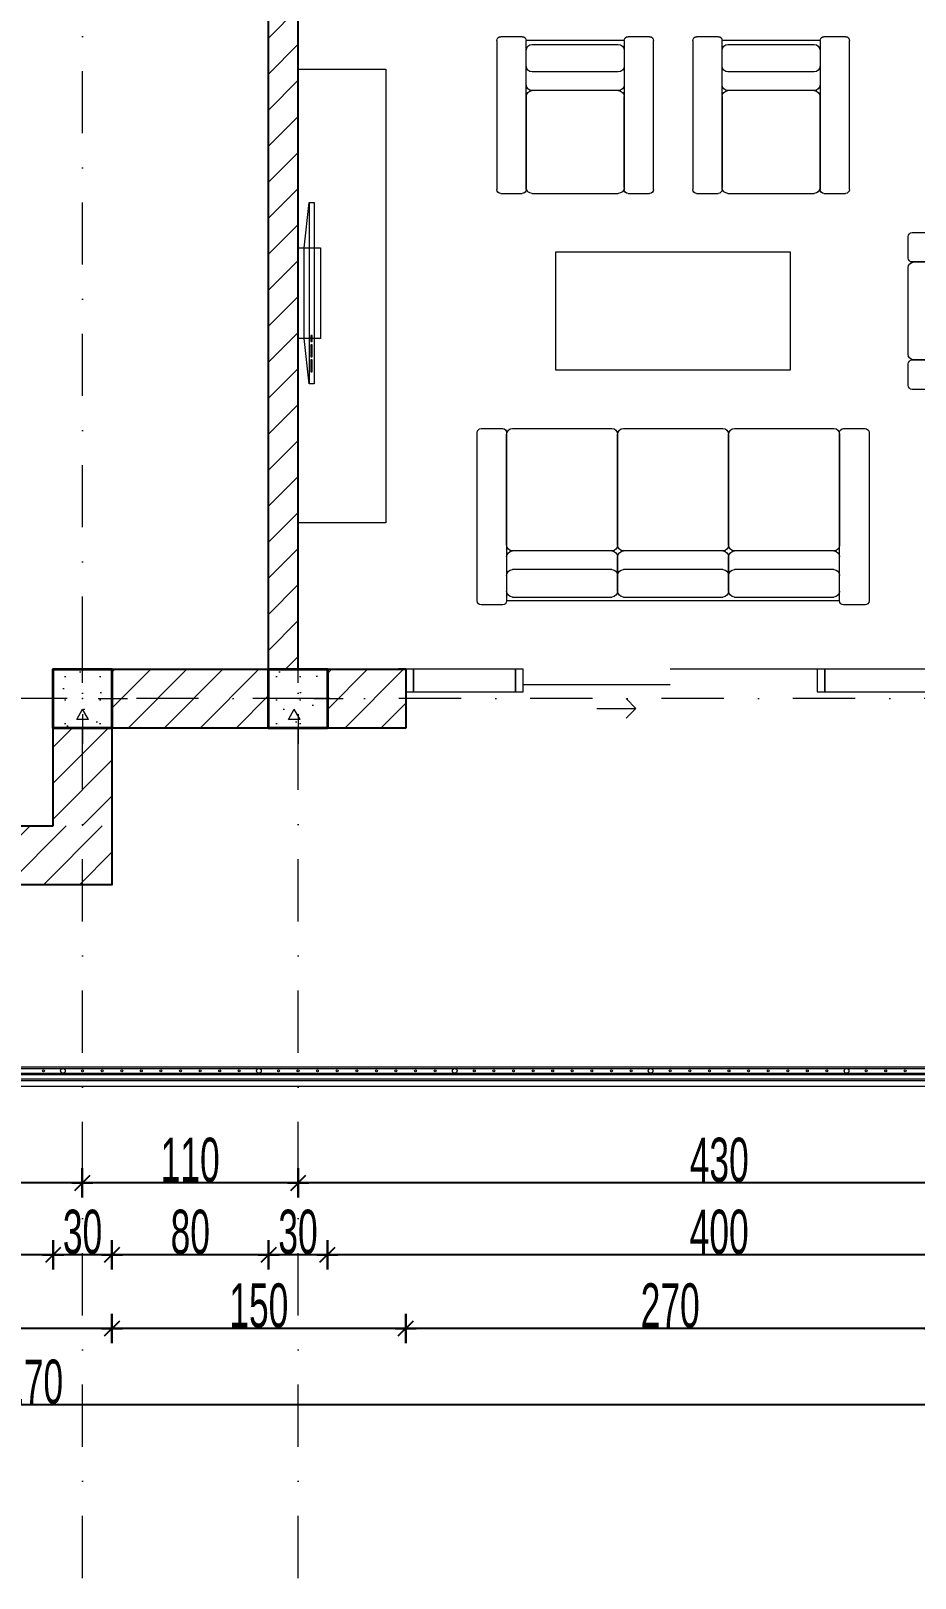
# Model space of a CAD drawing. Header units: millimetres. Extents: x -13678 to 175322, y 9978 to 39678.
# Drawn here: x 70626 to 75139, y 16818 to 24714 of the extents above; entities that cross this region are included whole.
import ezdxf

# ---------------------------------------------------------------- set-up
doc = ezdxf.new("R2010")
doc.units = ezdxf.units.MM
doc.header["$MEASUREMENT"] = 0
doc.set_wipeout_variables(frame=1)
doc.linetypes.add('Dot & Dashed', pattern=[670.277762, 317.5, -176.388889, 0, -176.388874])
doc.linetypes.add('Wipeout_Contour', pattern=[1000, 0, -1000])
doc.layers.get('Defpoints').update_dxf_attribs({"lineweight": 13})
for name, color, linetype, lineweight in [('New_Interior - Stair & Railing_Pen_No__11', 171, 'Continuous', 18), ('New_Structural - Bearing_Pen_No__20', 1, 'Continuous', 0), ('New_Structural - Bearing_Pen_No__27', 7, 'Continuous', 35)]:
    doc.layers.add(name, color=color, linetype=linetype, lineweight=lineweight)
doc.layers.add('New_MEP - Electrical', color=7, linetype='Continuous')
doc.layers.add('New_Structural - Bearing', color=7, linetype='Continuous')
for name, color, linetype, lineweight, true_color in [('New_MEP - Electrical_Pen_No__4', 7, 'Continuous', 20, 0x029e21), ('New_Structural - Bearing_Pen_No__168', 7, 'Continuous', 13, 0xfe847a), ('New_Structural - Bearing_Pen_No__169', 7, 'Continuous', 13, 0x68b353), ('New_Structural - Bearing_Pen_No__23', 7, 'Continuous', 20, 0xff6600), ('New_Structural - Bearing_Pen_No__28', 7, 'Continuous', 35, 0xa80f02), ('New_Structural - Bearing_Pen_No__3', 7, 'Continuous', 18, 0xff6600), ('New_Structural - Bearing_Pen_No__69', 7, 'Continuous', 20, 0x71cebe), ('New_Structural - Bearing_Pen_No__89', 7, 'Continuous', 20, 0x71cebe), ('Structural - Bearing_Pen_No__69', 7, 'Continuous', 13, 0x71cebe)]:
    doc.layers.add(name, color=color, linetype=linetype, lineweight=lineweight, true_color=true_color)
doc.styles.add('PLATEIA', font='CGSAPPS.shx', dxfattribs={"width": 0.6})
doc.dimstyles.new('100v', dxfattribs={"dimtxt": 225, "dimasz": 1, "dimexe": 0.18, "dimexo": 0.0625, "dimgap": 4, "dimtad": 1, "dimdec": 0, "dimlfac": 0.1, "dimzin": 12, "dimdsep": 46, "dimtxsty": 'PLATEIA', "dimblk": 'A$C321216CB', "dimcen": 0.09, "dimse1": 1, "dimse2": 1, "dimclrd": 256, "dimclrt": 256, "dimadec": 3, "dimazin": 0, "dimtfac": 1, "dimtdec": 0, "dimtix": 1, "dimtmove": 2, "dimatfit": 3, "dimldrblk": 'A$C321216CB', "dimfxl": 1, "dimtolj": 1, "dimtzin": 0, "dimlwd": -1, "dimarcsym": 0})
pattern_1 = [(45, (-3804.62, -5049.75), (-91.92388, 91.92388), [])]

# ---------------------------------------------------------------- blocks, each defined once
blk = doc.blocks.new('Sofa Layout 25[30]', base_point=(71647.9, 28635))
at = {"layer": 'New_MEP - Electrical_Pen_No__4', "color": 104, "linetype": 'Continuous', "lineweight": 20, "true_color": 0x029e21}
for p, q in [((71347.9, 28955), (71347.9, 29715)), ((71367.9, 29735), (71477.9, 29735)), ((71497.9, 29715), (71497.9, 28955)), ((71497.9, 29715), (71997.9, 29715)), ((71967.9, 29695), (71527.9, 29695)), ((71997.9, 28955), (71997.9, 29715)), ((72017.9, 29735), (72127.9, 29735)), ((72147.9, 29715), (72147.9, 28955)), ((72347.9, 28955), (72347.9, 29715)), ((72367.9, 29735), (72477.9, 29735)), ((72497.9, 29715), (72497.9, 28955)), ((72497.9, 29715), (72997.9, 29715)), ((72967.9, 29695), (72527.9, 29695)), ((72997.9, 28955), (72997.9, 29715)), ((73017.9, 29735), (73127.9, 29735)), ((73147.9, 29715), (73147.9, 28955)), ((71497.9, 29665), (71497.9, 29489.7)), ((71997.9, 29489.7), (71997.9, 29665)), ((72497.9, 29665), (72497.9, 29489.7)), ((72997.9, 29489.7), (72997.9, 29665)), ((71527.9, 29555), (71967.9, 29555)), ((72527.9, 29555), (72967.9, 29555)), ((71527.9, 29459.7), (71967.9, 29459.7)), ((71527.9, 29459.7), (71967.9, 29459.7)), ((72527.9, 29459.7), (72967.9, 29459.7)), ((72527.9, 29459.7), (72967.9, 29459.7)), ((71497.9, 28965), (71497.9, 29429.7)), ((71997.9, 29429.7), (71997.9, 28965)), ((72497.9, 28965), (72497.9, 29429.7)), ((72997.9, 29429.7), (72997.9, 28965)), ((71477.9, 28935), (71367.9, 28935)), ((71967.9, 28935), (71527.9, 28935)), ((72127.9, 28935), (72017.9, 28935)), ((72477.9, 28935), (72367.9, 28935)), ((72967.9, 28935), (72527.9, 28935)), ((73127.9, 28935), (73017.9, 28935)), ((70247.9, 28715), (70247.9, 28605)), ((71027.9, 28735), (70267.9, 28735)), ((71047.9, 28605), (71047.9, 28715)), ((70267.9, 28585), (71027.9, 28585)), ((70267.9, 28585), (70267.9, 28085)), ((70317.9, 28585), (70493.2, 28585)), ((71017.9, 28585), (70553.2, 28585)), ((70287.9, 28115), (70287.9, 28555)), ((70427.9, 28555), (70427.9, 28115)), ((70523.2, 28555), (70523.2, 28115)), ((70523.2, 28555), (70523.2, 28115)), ((71047.9, 28115), (71047.9, 28555)), ((70247.9, 28065), (70247.9, 27955)), ((71027.9, 28085), (70267.9, 28085)), ((70493.2, 28085), (70317.9, 28085)), ((70553.2, 28085), (71017.9, 28085)), ((71047.9, 27955), (71047.9, 28065)), ((70267.9, 27935), (71027.9, 27935)), ((71377.9, 27735), (71267.9, 27735)), ((71934.6, 27735), (71427.9, 27735)), ((72501.2, 27735), (71994.6, 27735)), ((73067.9, 27735), (72561.2, 27735)), ((73227.9, 27735), (73117.9, 27735)), ((71247.9, 27715), (71247.9, 26855)), ((71397.9, 26855), (71397.9, 27715)), ((71397.9, 27705), (71397.9, 27140.2)), ((71964.6, 27140.2), (71964.6, 27705)), ((71964.6, 27705), (71964.6, 27140.2)), ((72531.2, 27140.2), (72531.2, 27705)), ((72531.2, 27705), (72531.2, 27140.2)), ((73097.9, 27715), (73097.9, 26855)), ((73097.9, 27140.2), (73097.9, 27705)), ((73247.9, 26855), (73247.9, 27715)), ((71427.9, 27110.2), (71934.6, 27110.2)), ((71427.9, 27110.2), (71934.6, 27110.2)), ((71994.6, 27110.2), (72501.2, 27110.2)), ((71994.6, 27110.2), (72501.2, 27110.2)), ((72561.2, 27110.2), (73067.9, 27110.2)), ((72561.2, 27110.2), (73067.9, 27110.2)), ((71397.9, 26905), (71397.9, 27080.2)), ((71427.9, 27015), (71934.6, 27015)), ((71964.6, 27080.2), (71964.6, 26905)), ((71964.6, 26905), (71964.6, 27080.2)), ((71994.6, 27015), (72501.2, 27015)), ((72531.2, 27080.2), (72531.2, 26905)), ((72531.2, 26905), (72531.2, 27080.2)), ((72561.2, 27015), (73067.9, 27015)), ((73097.9, 27080.2), (73097.9, 26905)), ((71397.9, 26855), (73097.9, 26855)), ((71934.6, 26875), (71427.9, 26875)), ((72501.2, 26875), (71994.6, 26875)), ((73067.9, 26875), (72561.2, 26875)), ((71267.9, 26835), (71377.9, 26835)), ((73117.9, 26835), (73227.9, 26835))]:
    blk.add_line(p, q, dxfattribs=at)
at = {"layer": 'New_MEP - Electrical_Pen_No__4', "color": 104, "linetype": 'Continuous', "lineweight": 20, "true_color": 0x029e21, "flags": 128}
blk.add_lwpolyline([(71647.9, 28635), (72847.9, 28635), (72847.9, 28035), (71647.9, 28035)], close=True, dxfattribs=at)
at = {"layer": 'New_MEP - Electrical_Pen_No__4', "color": 104, "linetype": 'Continuous', "lineweight": 20, "true_color": 0x029e21}
for centre, radius, start, end in [((71367.9, 29715), 20, 90, 180), ((71477.9, 29715), 20, 0, 90), ((71527.9, 29665), 30, 90, 180), ((71967.9, 29665), 30, 0, 90), ((72017.9, 29715), 20, 90, 180), ((72127.9, 29715), 20, 0, 90), ((72367.9, 29715), 20, 90, 180), ((72477.9, 29715), 20, 0, 90), ((72527.9, 29665), 30, 90, 180), ((72967.9, 29665), 30, 0, 90), ((73017.9, 29715), 20, 90, 180), ((73127.9, 29715), 20, 0, 90), ((71527.9, 29585), 30, 180, 270), ((71967.9, 29585), 30, 270, 0), ((72527.9, 29585), 30, 180, 270), ((72967.9, 29585), 30, 270, 0), ((71527.9, 29489.7), 30, 180, 270), ((71527.9, 29429.7), 30, 90, 180), ((71967.9, 29489.7), 30, 270, 0), ((71967.9, 29429.7), 30, 0, 90), ((72527.9, 29489.7), 30, 180, 270), ((72527.9, 29429.7), 30, 90, 180), ((72967.9, 29489.7), 30, 270, 0), ((72967.9, 29429.7), 30, 0, 90), ((71367.9, 28955), 20, 180, 270), ((71477.9, 28955), 20, 270, 0), ((71527.9, 28965), 30, 180, 270), ((71967.9, 28965), 30, 270, 0), ((72017.9, 28955), 20, 180, 270), ((72127.9, 28955), 20, 270, 0), ((72367.9, 28955), 20, 180, 270), ((72477.9, 28955), 20, 270, 0), ((72527.9, 28965), 30, 180, 270), ((72967.9, 28965), 30, 270, 0), ((73017.9, 28955), 20, 180, 270), ((73127.9, 28955), 20, 270, 0), ((70267.9, 28715), 20, 90, 180), ((71027.9, 28715), 20, 0, 90), ((70267.9, 28605), 20, 180, 270), ((70317.9, 28555), 30, 90, 180), ((70397.9, 28555), 30, 0, 90), ((70493.2, 28555), 30, 0, 90), ((70553.2, 28555), 30, 90, 180), ((71017.9, 28555), 30, 0, 90), ((71027.9, 28605), 20, 270, 0), ((70317.9, 28115), 30, 180, 270), ((70397.9, 28115), 30, 270, 0), ((70493.2, 28115), 30, 270, 0), ((70553.2, 28115), 30, 180, 270), ((71017.9, 28115), 30, 270, 0), ((70267.9, 28065), 20, 90, 180), ((71027.9, 28065), 20, 0, 90), ((70267.9, 27955), 20, 180, 270), ((71027.9, 27955), 20, 270, 0), ((71267.9, 27715), 20, 90, 180), ((71377.9, 27715), 20, 0, 90), ((71427.9, 27705), 30, 90, 180), ((71934.6, 27705), 30, 0, 90), ((71994.6, 27705), 30, 90, 180), ((72501.2, 27705), 30, 0, 90), ((72561.2, 27705), 30, 90, 180), ((73067.9, 27705), 30, 0, 90), ((73117.9, 27715), 20, 90, 180), ((73227.9, 27715), 20, 0, 90), ((71427.9, 27140.2), 30, 180, 270), ((71427.9, 27080.2), 30, 90, 180), ((71934.6, 27140.2), 30, 270, 0), ((71934.6, 27080.2), 30, 0, 90), ((71994.6, 27140.2), 30, 180, 270), ((71994.6, 27080.2), 30, 90, 180), ((72501.2, 27140.2), 30, 270, 0), ((72501.2, 27080.2), 30, 0, 90), ((72561.2, 27140.2), 30, 180, 270), ((72561.2, 27080.2), 30, 90, 180), ((73067.9, 27140.2), 30, 270, 0), ((73067.9, 27080.2), 30, 0, 90), ((71427.9, 26985), 30, 90, 180), ((71934.6, 26985), 30, 0, 90), ((71994.6, 26985), 30, 90, 180), ((72501.2, 26985), 30, 0, 90), ((72561.2, 26985), 30, 90, 180), ((73067.9, 26985), 30, 0, 90), ((71267.9, 26855), 20, 180, 270), ((71377.9, 26855), 20, 270, 0), ((71427.9, 26905), 30, 180, 270), ((71934.6, 26905), 30, 270, 0), ((71994.6, 26905), 30, 180, 270), ((72501.2, 26905), 30, 270, 0), ((72561.2, 26905), 30, 180, 270), ((73067.9, 26905), 30, 270, 0), ((73117.9, 26855), 20, 180, 270), ((73227.9, 26855), 20, 270, 0)]:
    blk.add_arc(centre, radius, start, end, dxfattribs=at)
blk = doc.blocks.new('Coffee Table 05 25[31]', base_point=(73943.7, 29568.9))
at = {"layer": 'New_MEP - Electrical_Pen_No__4', "color": 104, "linetype": 'Continuous', "lineweight": 20, "true_color": 0x029e21, "flags": 128}
blk.add_lwpolyline([(73943.7, 29568.9), (73943.7, 27253.3), (74393.7, 27253.3), (74393.7, 29568.9)], close=True, dxfattribs=at)
blk = doc.blocks.new('Flat Panel TV 25[32]', base_point=(74310.9, 28887.9))
at = {"layer": 'New_MEP - Electrical_Pen_No__4', "color": 104, "linetype": 'Continuous', "lineweight": 20, "true_color": 0x029e21}
for p, q in [((74335.9, 28887.9), (74335.9, 27962.4)), ((74320.9, 28178.3), (74320.9, 28209.2)), ((74320.9, 28209.2), (74327.1, 28209.2)), ((74327.1, 28209.2), (74327.1, 28178.3)), ((74327.1, 28178.3), (74320.9, 28178.3)), ((74320.9, 28101.2), (74320.9, 28162.9)), ((74320.9, 28162.9), (74327.1, 28162.9)), ((74327.1, 28162.9), (74327.1, 28101.2)), ((74327.1, 28101.2), (74320.9, 28101.2)), ((74320.9, 28024.1), (74320.9, 28085.8)), ((74320.9, 28085.8), (74327.1, 28085.8)), ((74327.1, 28085.8), (74327.1, 28024.1)), ((74327.1, 28024.1), (74320.9, 28024.1))]:
    blk.add_line(p, q, dxfattribs=at)
at = {"layer": 'New_MEP - Electrical_Pen_No__4', "color": 104, "linetype": 'Continuous', "lineweight": 20, "true_color": 0x029e21, "flags": 128}
for points in [[(74310.9, 28887.9), (74310.9, 27962.4), (74335.9, 27962.4), (74360.9, 28193.8), (74360.9, 28656.5), (74335.9, 28887.9)], [(74278, 28656.5), (74278, 28193.8), (74393.7, 28193.8), (74393.7, 28656.5)]]:
    blk.add_lwpolyline(points, close=True, dxfattribs=at)
blk = doc.blocks.new('A$C321216CB')
for p, q in [((-53.8, 0), (53.8, 0)), ((-38.1, -38.1), (38.1, 38.1)), ((0, -75.3), (0, 75.3))]:
    blk.add_line(p, q)
blk = doc.blocks.new('*D604')
at = {"transparency": 16777216}
blk.add_line((76288.1, 18835.1), (71990.7, 18835.1), dxfattribs=at)
at = {"layer": 'Defpoints', "color": 0, "transparency": 16777216}
for p in [(71989.7, 18988.3), (71989.7, 18835.1), (76289.1, 18487.1)]:
    blk.add_point(p, dxfattribs=at)
at = {"transparency": 16777216, "rotation": 180}
blk.add_blockref('A$C321216CB', (71989.7, 18835.1), dxfattribs=at)
at = {"transparency": 16777216}
blk.add_blockref('A$C321216CB', (76289.1, 18835.1), dxfattribs=at)
at = {"transparency": 16777216, "insert": (74139.4, 18951.6), "char_height": 225, "attachment_point": 5, "style": 'PLATEIA'}
blk.add_mtext('\\A1;430', dxfattribs=at)
blk = doc.blocks.new('*D605')
at = {"transparency": 16777216}
blk.add_line((70886.7, 18835.1), (64890.1, 18835.1), dxfattribs=at)
at = {"layer": 'Defpoints', "color": 0, "transparency": 16777216}
for p in [(70887.7, 20152), (64889.1, 18835.1), (64889.1, 18487.1)]:
    blk.add_point(p, dxfattribs=at)
at = {"transparency": 16777216, "rotation": 180}
blk.add_blockref('A$C321216CB', (64889.1, 18835.1), dxfattribs=at)
at = {"transparency": 16777216}
blk.add_blockref('A$C321216CB', (70887.7, 18835.1), dxfattribs=at)
at = {"transparency": 16777216, "insert": (67888.4, 18951.6), "char_height": 225, "attachment_point": 5, "style": 'PLATEIA'}
blk.add_mtext('\\A1;600', dxfattribs=at)
blk = doc.blocks.new('*D607')
at = {"transparency": 16777216}
blk.add_line((76138.1, 18467.7), (72140.1, 18467.7), dxfattribs=at)
at = {"layer": 'Defpoints', "color": 0, "transparency": 16777216}
for p in [(72139.1, 21156.6), (76139.1, 19520.4), (72139.1, 18467.7)]:
    blk.add_point(p, dxfattribs=at)
at = {"transparency": 16777216, "rotation": 180}
blk.add_blockref('A$C321216CB', (72139.1, 18467.7), dxfattribs=at)
at = {"transparency": 16777216}
blk.add_blockref('A$C321216CB', (76139.1, 18467.7), dxfattribs=at)
at = {"transparency": 16777216, "insert": (74139.1, 18584.2), "char_height": 225, "attachment_point": 5, "style": 'PLATEIA'}
blk.add_mtext('\\A1;400', dxfattribs=at)
blk = doc.blocks.new('*D608')
at = {"transparency": 16777216}
blk.add_line((72138.1, 18467.7), (71840.1, 18467.7), dxfattribs=at)
at = {"layer": 'Defpoints', "color": 0, "transparency": 16777216}
for p in [(71839.1, 21156.6), (72139.1, 21156.6), (71839.1, 18467.7)]:
    blk.add_point(p, dxfattribs=at)
at = {"transparency": 16777216, "rotation": 180}
blk.add_blockref('A$C321216CB', (71839.1, 18467.7), dxfattribs=at)
at = {"transparency": 16777216}
blk.add_blockref('A$C321216CB', (72139.1, 18467.7), dxfattribs=at)
at = {"transparency": 16777216, "insert": (71989.1, 18584.2), "char_height": 225, "attachment_point": 5, "style": 'PLATEIA'}
blk.add_mtext('\\A1;30', dxfattribs=at)
blk = doc.blocks.new('*D609')
at = {"transparency": 16777216}
blk.add_line((70738.1, 18467.7), (66140.1, 18467.7), dxfattribs=at)
at = {"layer": 'Defpoints', "color": 0, "transparency": 16777216}
for p in [(66139.1, 21156.6), (70739.1, 20816.7), (66139.1, 18467.7)]:
    blk.add_point(p, dxfattribs=at)
at = {"transparency": 16777216, "rotation": 180}
blk.add_blockref('A$C321216CB', (66139.1, 18467.7), dxfattribs=at)
at = {"transparency": 16777216}
blk.add_blockref('A$C321216CB', (70739.1, 18467.7), dxfattribs=at)
at = {"transparency": 16777216, "insert": (68439.1, 18584.2), "char_height": 225, "attachment_point": 5, "style": 'PLATEIA'}
blk.add_mtext('\\A1;460', dxfattribs=at)
blk = doc.blocks.new('*D612')
at = {"transparency": 16777216}
blk.add_line((75238.1, 18091.8), (72540.1, 18091.8), dxfattribs=at)
at = {"layer": 'Defpoints', "color": 0, "transparency": 16777216}
for p in [(72539.1, 21156.6), (75239.1, 21156.6), (72539.1, 18091.8)]:
    blk.add_point(p, dxfattribs=at)
at = {"transparency": 16777216, "rotation": 180}
blk.add_blockref('A$C321216CB', (72539.1, 18091.8), dxfattribs=at)
at = {"transparency": 16777216}
blk.add_blockref('A$C321216CB', (75239.1, 18091.8), dxfattribs=at)
at = {"transparency": 16777216, "insert": (73889.1, 18208.3), "char_height": 225, "attachment_point": 5, "style": 'PLATEIA'}
blk.add_mtext('\\A1;270', dxfattribs=at)
blk = doc.blocks.new('*D613')
at = {"transparency": 16777216}
blk.add_line((72538.1, 18091.8), (71040.1, 18091.8), dxfattribs=at)
at = {"layer": 'Defpoints', "color": 0, "transparency": 16777216}
for p in [(72539.1, 21156.6), (71039.1, 20356.6), (71039.1, 18091.8)]:
    blk.add_point(p, dxfattribs=at)
at = {"transparency": 16777216, "rotation": 180}
blk.add_blockref('A$C321216CB', (71039.1, 18091.8), dxfattribs=at)
at = {"transparency": 16777216}
blk.add_blockref('A$C321216CB', (72539.1, 18091.8), dxfattribs=at)
at = {"transparency": 16777216, "insert": (71789.1, 18208.3), "char_height": 225, "attachment_point": 5, "style": 'PLATEIA'}
blk.add_mtext('\\A1;150', dxfattribs=at)
blk = doc.blocks.new('*D616')
at = {"transparency": 16777216}
blk.add_line((76438.1, 17702.7), (64740.1, 17702.7), dxfattribs=at)
at = {"layer": 'Defpoints', "color": 0, "transparency": 16777216}
for p in [(76439.1, 21156.6), (64739.1, 19520.4), (64739.1, 17702.7)]:
    blk.add_point(p, dxfattribs=at)
at = {"transparency": 16777216, "rotation": 180}
blk.add_blockref('A$C321216CB', (64739.1, 17702.7), dxfattribs=at)
at = {"transparency": 16777216}
blk.add_blockref('A$C321216CB', (76439.1, 17702.7), dxfattribs=at)
at = {"transparency": 16777216, "insert": (70589.1, 17819.2), "char_height": 225, "attachment_point": 5, "style": 'PLATEIA'}
blk.add_mtext('\\A1;1170', dxfattribs=at)
blk = doc.blocks.new('*D698')
at = {"transparency": 16777216}
blk.add_line((71038.1, 18091.8), (69440.1, 18091.8), dxfattribs=at)
at = {"layer": 'Defpoints', "color": 0, "transparency": 16777216}
for p in [(69439.1, 20449.1), (71039.1, 20356.6), (69439.1, 18091.8)]:
    blk.add_point(p, dxfattribs=at)
at = {"transparency": 16777216, "rotation": 180}
blk.add_blockref('A$C321216CB', (69439.1, 18091.8), dxfattribs=at)
at = {"transparency": 16777216}
blk.add_blockref('A$C321216CB', (71039.1, 18091.8), dxfattribs=at)
at = {"transparency": 16777216, "insert": (70239.1, 18208.3), "char_height": 225, "attachment_point": 5, "style": 'PLATEIA'}
blk.add_mtext('\\A1;160', dxfattribs=at)
blk = doc.blocks.new('Column_1', base_point=(2559.6, 13376.8))
at = {"color": 254, "linetype": 'Wipeout_Contour', "lineweight": 0, "ltscale": 54481.227726}
blk.add_wipeout([(2409.6, 13226.8), (2709.6, 13226.8), (2709.6, 13526.8), (2409.6, 13526.8)], dxfattribs=at).dxf.layer = 'New_Structural - Bearing'
at = {"layer": 'New_Structural - Bearing_Pen_No__169', "linetype": 'Continuous', "lineweight": 13, "true_color": 0x68b353}
h = blk.add_hatch(dxfattribs=at)
h.set_pattern_fill('STRUCTURAL_CONCRETE', color=85, style=0, pattern_type=2)
h.set_pattern_definition([(0, (0, 0), (0, 623.538), [60, -300]), (0, (180, 311.8), (0, 623.538), [60, -300]), (60, (0, 0), (-540, 311.77), [60, -300]), (60, (360, 0), (-540, 311.77), [60, -300]), (120, (60, 0), (540, 311.77), [60, -300]), (120, (420, 0), (540, 311.77), [60, -300]), (0, (0, 60), (0, 120), [0, -120, 0, -180]), (45, (60, 60), (-84.8528, 84.8528), [0, -90, 0, -150])])
h.paths.add_polyline_path([(2409.6, 13226.8), (2709.6, 13226.8), (2709.6, 13526.8), (2409.6, 13526.8)])
at = {"layer": 'New_Structural - Bearing_Pen_No__20', "color": 1, "linetype": 'Continuous', "lineweight": 0}
for p, q in [((2559.6, 13456.8), (2559.6, 13606.8)), ((2479.6, 13376.8), (2329.6, 13376.8)), ((2639.6, 13376.8), (2789.6, 13376.8)), ((2559.6, 13296.8), (2559.6, 13146.8))]:
    blk.add_line(p, q, dxfattribs=at)
blk.add_point((2559.6, 13376.8), dxfattribs=at)
at = {"layer": 'New_Structural - Bearing_Pen_No__28', "color": 14, "linetype": 'Continuous', "lineweight": 35, "true_color": 0xa80f02, "flags": 128}
blk.add_lwpolyline([(2409.6, 13226.8), (2709.6, 13226.8), (2709.6, 13526.8), (2409.6, 13526.8)], close=True, dxfattribs=at)
blk = doc.blocks.new('*D631')
at = {"transparency": 16777216}
blk.add_line((71988.7, 18835.1), (70888.7, 18835.1), dxfattribs=at)
at = {"layer": 'Defpoints', "color": 0, "transparency": 16777216}
for p in [(70887.7, 20152), (71989.7, 18988.3), (70887.7, 18835.1)]:
    blk.add_point(p, dxfattribs=at)
at = {"transparency": 16777216, "rotation": 180}
blk.add_blockref('A$C321216CB', (70887.7, 18835.1), dxfattribs=at)
at = {"transparency": 16777216}
blk.add_blockref('A$C321216CB', (71989.7, 18835.1), dxfattribs=at)
at = {"transparency": 16777216, "insert": (71438.7, 18951.6), "char_height": 225, "attachment_point": 5, "style": 'PLATEIA'}
blk.add_mtext('\\A1;110', dxfattribs=at)
blk = doc.blocks.new('*D632')
at = {"transparency": 16777216}
blk.add_line((71838.1, 18467.7), (71040.1, 18467.7), dxfattribs=at)
at = {"layer": 'Defpoints', "color": 0, "transparency": 16777216}
for p in [(71039.1, 21156.6), (71839.1, 21156.6), (71039.1, 18467.7)]:
    blk.add_point(p, dxfattribs=at)
at = {"transparency": 16777216, "rotation": 180}
blk.add_blockref('A$C321216CB', (71039.1, 18467.7), dxfattribs=at)
at = {"transparency": 16777216}
blk.add_blockref('A$C321216CB', (71839.1, 18467.7), dxfattribs=at)
at = {"transparency": 16777216, "insert": (71439.1, 18584.2), "char_height": 225, "attachment_point": 5, "style": 'PLATEIA'}
blk.add_mtext('\\A1;80', dxfattribs=at)
blk = doc.blocks.new('*D701')
at = {"transparency": 16777216}
blk.add_line((71038.1, 18467.7), (70740.1, 18467.7), dxfattribs=at)
at = {"layer": 'Defpoints', "color": 0, "transparency": 16777216}
for p in [(71039.1, 21156.6), (70739.1, 21038.4), (70739.1, 18467.7)]:
    blk.add_point(p, dxfattribs=at)
at = {"transparency": 16777216, "rotation": 180}
blk.add_blockref('A$C321216CB', (70739.1, 18467.7), dxfattribs=at)
at = {"transparency": 16777216}
blk.add_blockref('A$C321216CB', (71039.1, 18467.7), dxfattribs=at)
at = {"transparency": 16777216, "insert": (70889.1, 18584.2), "char_height": 225, "attachment_point": 5, "style": 'PLATEIA'}
blk.add_mtext('\\A1;30', dxfattribs=at)

msp = doc.modelspace()

# ---------------------------------------------------------------- hatches: boundary and pattern name
at = {"layer": 'New_Structural - Bearing_Pen_No__168', "linetype": 'Continuous', "lineweight": 13, "true_color": 0xfe847a}
h = msp.add_hatch(dxfattribs=at)
h.set_pattern_fill('COMMON_BRICK', color=11, style=0, pattern_type=2)
h.set_pattern_definition([(45, (-4403.59, -5049.75), (-91.92388, 91.92388), [])])
h.paths.add_polyline_path([(71988.1, 21456.6), (71838.1, 21456.6), (71838.1, 25229), (71988.1, 25229)])
h = msp.add_hatch(dxfattribs=at)
h.set_pattern_fill('COMMON_BRICK', color=11, style=0, pattern_type=2)
h.set_pattern_definition(pattern_1)
h.paths.add_polyline_path([(71044.1, 21456.6), (71839.1, 21456.6), (71839.1, 21156.6), (71044.1, 21156.6)])
h = msp.add_hatch(dxfattribs=at)
h.set_pattern_fill('COMMON_BRICK', color=11, style=0, pattern_type=2)
h.set_pattern_definition([(45, (-3354.62, -5049.75), (-91.92388, 91.92388), [])])
h.paths.add_polyline_path([(70739.1, 20656.6), (70739.1, 21156.6), (71039.1, 21156.6), (71039.1, 20656.6)])
h = msp.add_hatch(dxfattribs=at)
h.set_pattern_fill('COMMON_BRICK', color=11, style=0, pattern_type=2)
h.set_pattern_definition(pattern_1)
h.paths.add_polyline_path([(71039.1, 20656.6), (71039.1, 20356.6), (69439.1, 20356.6), (69439.1, 20656.6)])

# ---------------------------------------------------------------- linework, layer by layer
at = {"layer": 'New_Interior - Stair & Railing_Pen_No__11', "color": 171, "linetype": 'Continuous', "lineweight": 18}
for p, q in [((64855.1, 19426.6), (78148, 19426.6)), ((64795.1, 19366.6), (78208, 19366.6)), ((64855.1, 19419.1), (78148, 19419.1)), ((78148, 19394.1), (64855.1, 19394.1)), ((78148, 19386.6), (64855.1, 19386.6)), ((78208, 19326.6), (64795.1, 19326.6))]:
    msp.add_line(p, q, dxfattribs=at)
for points in [[(70689.1, 19411.6, -1), (70689.1, 19401.6, -1)], [(70789.1, 19418.6, -1), (70789.1, 19394.6, -1)], [(70889.1, 19411.6, -1), (70889.1, 19401.6, -1)], [(70989.1, 19411.6, -1), (70989.1, 19401.6, -1)], [(71089.1, 19411.6, -1), (71089.1, 19401.6, -1)], [(71189.1, 19411.6, -1), (71189.1, 19401.6, -1)], [(71289.1, 19411.6, -1), (71289.1, 19401.6, -1)], [(71389.1, 19411.6, -1), (71389.1, 19401.6, -1)], [(71489.1, 19411.6, -1), (71489.1, 19401.6, -1)], [(71589.1, 19411.6, -1), (71589.1, 19401.6, -1)], [(71689.1, 19411.6, -1), (71689.1, 19401.6, -1)], [(71789.1, 19418.6, -1), (71789.1, 19394.6, -1)], [(71889.1, 19411.6, -1), (71889.1, 19401.6, -1)], [(71989.1, 19411.6, -1), (71989.1, 19401.6, -1)], [(72089.1, 19411.6, -1), (72089.1, 19401.6, -1)], [(72189.1, 19411.6, -1), (72189.1, 19401.6, -1)], [(72289.1, 19411.6, -1), (72289.1, 19401.6, -1)], [(72389.1, 19411.6, -1), (72389.1, 19401.6, -1)], [(72489.1, 19411.6, -1), (72489.1, 19401.6, -1)], [(72589.1, 19411.6, -1), (72589.1, 19401.6, -1)], [(72689.1, 19411.6, -1), (72689.1, 19401.6, -1)], [(72789.1, 19418.6, -1), (72789.1, 19394.6, -1)], [(72889.1, 19411.6, -1), (72889.1, 19401.6, -1)], [(72989.1, 19411.6, -1), (72989.1, 19401.6, -1)], [(73089.1, 19411.6, -1), (73089.1, 19401.6, -1)], [(73189.1, 19411.6, -1), (73189.1, 19401.6, -1)], [(73289.1, 19411.6, -1), (73289.1, 19401.6, -1)], [(73389.1, 19411.6, -1), (73389.1, 19401.6, -1)], [(73489.1, 19411.6, -1), (73489.1, 19401.6, -1)], [(73589.1, 19411.6, -1), (73589.1, 19401.6, -1)], [(73689.1, 19411.6, -1), (73689.1, 19401.6, -1)], [(73789.1, 19418.6, -1), (73789.1, 19394.6, -1)], [(73889.1, 19411.6, -1), (73889.1, 19401.6, -1)], [(73989.1, 19411.6, -1), (73989.1, 19401.6, -1)], [(74089.1, 19411.6, -1), (74089.1, 19401.6, -1)], [(74189.1, 19411.6, -1), (74189.1, 19401.6, -1)], [(74289.1, 19411.6, -1), (74289.1, 19401.6, -1)], [(74389.1, 19411.6, -1), (74389.1, 19401.6, -1)], [(74489.1, 19411.6, -1), (74489.1, 19401.6, -1)], [(74589.1, 19411.6, -1), (74589.1, 19401.6, -1)], [(74689.1, 19411.6, -1), (74689.1, 19401.6, -1)], [(74789.1, 19418.6, -1), (74789.1, 19394.6, -1)], [(74889.1, 19411.6, -1), (74889.1, 19401.6, -1)], [(74989.1, 19411.6, -1), (74989.1, 19401.6, -1)], [(75089.1, 19411.6, -1), (75089.1, 19401.6, -1)]]:
    msp.add_lwpolyline(points, format="xyb", close=True, dxfattribs=at)
at = {"layer": 'New_Structural - Bearing_Pen_No__23', "color": 30, "linetype": 'Continuous', "lineweight": 20, "true_color": 0xff6600}
for p, q in [((72579.1, 21456.6), (72539.1, 21456.6)), ((72539.1, 21456.6), (72539.1, 21341.6)), ((72579.1, 21341.6), (72579.1, 21456.6)), ((73139.1, 21456.6), (73099.1, 21456.6)), ((73099.1, 21456.6), (73099.1, 21341.6)), ((73139.1, 21341.6), (73139.1, 21456.6)), ((74679.1, 21456.6), (74639.1, 21456.6)), ((74639.1, 21456.6), (74639.1, 21341.6)), ((74679.1, 21341.6), (74679.1, 21456.6)), ((72539.1, 21341.6), (72579.1, 21341.6)), ((73099.1, 21341.6), (73139.1, 21341.6)), ((74639.1, 21341.6), (74679.1, 21341.6))]:
    msp.add_line(p, q, dxfattribs=at)
for points in [[(72579.1, 21341.6), (73099.1, 21341.6), (73099.1, 21456.6), (72579.1, 21456.6)], [(75199.1, 21456.6), (74679.1, 21456.6), (74679.1, 21341.6), (75199.1, 21341.6)]]:
    msp.add_lwpolyline(points, close=True, dxfattribs=at)
at = {"layer": 'New_Structural - Bearing_Pen_No__27', "color": 7, "linetype": 'Continuous', "lineweight": 25}
for p, q in [((72539.1, 21456.6), (72502.1, 21456.6)), ((72539.1, 21456.6), (72502.1, 21456.6)), ((72539.1, 21456.6), (72502.1, 21456.6)), ((72539.1, 21456.6), (72539.1, 21341.6)), ((72539.1, 21456.6), (72539.1, 21341.6)), ((72539.1, 21456.6), (72539.1, 21341.6)), ((72539.1, 21341.6), (72539.1, 21156.6)), ((72539.1, 21341.6), (72539.1, 21156.6)), ((72539.1, 21341.6), (72539.1, 21156.6)), ((72539.1, 21156.6), (72502.1, 21156.6)), ((72539.1, 21156.6), (72502.1, 21156.6)), ((72539.1, 21156.6), (72502.1, 21156.6))]:
    msp.add_line(p, q, dxfattribs=at)
for points in [[(71838.1, 21456.6), (71838.1, 25229)], [(71988.1, 25229), (71988.1, 21456.6)], [(71039.1, 21456.6), (72539.1, 21456.6)], [(71039.1, 21156.6), (71039.1, 20356.6), (69439.1, 20356.6)], [(70739.1, 20656.6), (70739.1, 21156.6)], [(72539.1, 21156.6), (71039.1, 21156.6)], [(69439.1, 20656.6), (70739.1, 20656.6)]]:
    msp.add_lwpolyline(points, dxfattribs=at)
at = {"layer": 'New_Structural - Bearing_Pen_No__3', "color": 30, "linetype": 'Continuous', "lineweight": 18, "true_color": 0xff6600}
for p, q in [((74639.1, 21456.6), (73889.1, 21456.6)), ((73889.1, 21376.6), (73139.1, 21376.6)), ((73514.1, 21256.6), (73714.1, 21256.6)), ((73714.1, 21256.6), (73664.1, 21306.6)), ((73714.1, 21256.6), (73664.1, 21206.6))]:
    msp.add_line(p, q, dxfattribs=at)
at = {"layer": 'New_Structural - Bearing_Pen_No__89', "color": 123, "linetype": 'Continuous', "lineweight": 20, "true_color": 0x71cebe}
msp.add_lwpolyline([(78239.1, 21156.6), (78239.1, 19356.6), (64739.1, 19356.6), (64739.1, 21156.6), (64739.1, 32156.6), (66889.1, 32156.6), (66889.1, 33956.6), (71037.7, 33956.6), (71037.7, 32155.6), (76439.1, 32156.6), (78239.1, 32156.6)], close=True, dxfattribs=at)

# ---------------------------------------------------------------- block references
at = {"layer": 'New_MEP - Electrical', "color": 2, "linetype": 'Continuous', "lineweight": 20, "true_color": 0xffeb28, "xscale": -1}
for name, p in [('Sofa Layout 25[30]', (74504, 23585.2)), ('Coffee Table 05 25[31]', (72438.1, 24519.2)), ('Flat Panel TV 25[32]', (72070.9, 23838.2))]:
    msp.add_blockref(name, p, dxfattribs=at)

# ---------------------------------------------------------------- dimensions: what is measured, and where the dimension line sits
for base, p1, p2, picture, middle in [((64739.1, 17702.7), (76439.1, 21156.6), (64739.1, 19520.4), '*D616', (70589.1, 17819.2)), ((66139.1, 18467.7), (70739.1, 20816.7), (66139.1, 21156.6), '*D609', (68439.1, 18584.2)), ((71039.1, 18091.8), (72539.1, 21156.6), (71039.1, 20356.6), '*D613', (71789.1, 18208.3)), ((71839.1, 18467.7), (72139.1, 21156.6), (71839.1, 21156.6), '*D608', (71989.1, 18584.2)), ((72139.1, 18467.7), (76139.1, 19520.4), (72139.1, 21156.6), '*D607', (74139.1, 18584.2)), ((72539.1, 18091.8), (75239.1, 21156.6), (72539.1, 21156.6), '*D612', (73889.1, 18208.3)), ((69439.1, 18091.8), (71039.1, 20356.6), (69439.1, 20449.1), '*D698', (70239.1, 18208.3)), ((64889.1, 18835.1), (70887.7, 20152), (64889.1, 18487.1), '*D605', (67888.4, 18951.6)), ((70887.7, 18835.1), (71989.7, 18988.3), (70887.7, 20152), '*D631', (71438.7, 18951.6)), ((71989.7, 18835.1), (76289.1, 18487.1), (71989.7, 18988.3), '*D604', (74139.4, 18951.6))]:
    dim = msp.add_linear_dim(base=base, p1=p1, p2=p2, angle=180, dimstyle='100v')
    dim.commit()
    dim.dimension.update_dxf_attribs({"geometry": picture, "text_midpoint": middle})

# ---------------------------------------------------------------- next in the draw order: block references
at = {"layer": 'New_Structural - Bearing', "color": 14, "lineweight": 35, "true_color": 0xa80f02, "xscale": -1}
for p in [(70889.1, 21306.6), (71989.1, 21306.6)]:
    msp.add_blockref('Column_1', p, dxfattribs=at)

# ---------------------------------------------------------------- next in the draw order: hatches: boundary and pattern name
at = {"layer": 'New_Structural - Bearing_Pen_No__168', "linetype": 'Continuous', "lineweight": 13, "true_color": 0xfe847a}
h = msp.add_hatch(dxfattribs=at)
h.set_pattern_fill('COMMON_BRICK', color=11, style=0, pattern_type=2)
h.set_pattern_definition([(45, (-4904.62, -5049.75), (-91.92388, 91.92388), [])])
h.paths.add_polyline_path([(72144.1, 21456.6), (72539.1, 21456.6), (72539.1, 21156.6), (72144.1, 21156.6)])

# ---------------------------------------------------------------- next in the draw order: linework, layer by layer
at = {"layer": 'New_Structural - Bearing_Pen_No__69', "linetype": 'Dot & Dashed'}
for p, q in [((70889.1, 16818.1), (70889.1, 35734.3)), ((71989.1, 16818.1), (71989.1, 35729.3))]:
    msp.add_line(p, q, dxfattribs=at)
at = {"layer": 'Structural - Bearing_Pen_No__69', "linetype": 'Dot & Dashed'}
msp.add_line((80866.5, 21306.6), (62064.6, 21306.6), dxfattribs=at)

# ---------------------------------------------------------------- next in the draw order: dimensions: what is measured, and where the dimension line sits
for base, p1, p2, picture, middle in [((70739.1, 18467.7), (71039.1, 21156.6), (70739.1, 21038.4), '*D701', (70889.1, 18584.2)), ((71039.1, 18467.7), (71839.1, 21156.6), (71039.1, 21156.6), '*D632', (71439.1, 18584.2))]:
    dim = msp.add_linear_dim(base=base, p1=p1, p2=p2, angle=180, dimstyle='100v')
    dim.commit()
    dim.dimension.update_dxf_attribs({"geometry": picture, "text_midpoint": middle})

doc.saveas('drawing.dxf')
